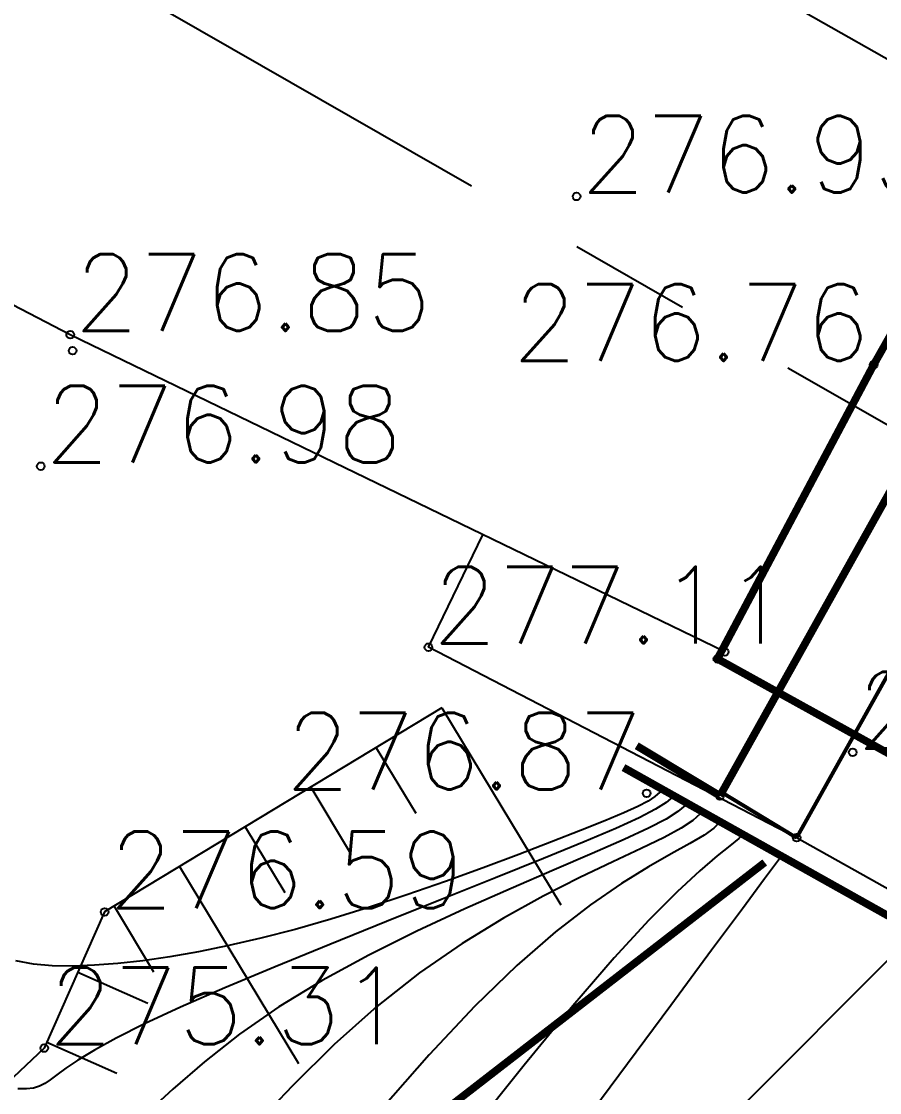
# Model space of a CAD drawing. Extents: x 524954 to 526204, y 9523489 to 9524010.
# Drawn here: x 525277.1 to 525288.3, y 9523718.84 to 9523732.82 of the extents above; entities that cross this region are included whole.
import ezdxf
from ezdxf.enums import TextEntityAlignment as Align

# ---------------------------------------------------------------- set-up
doc = ezdxf.new("R2010")
doc.units = 0
doc.header["$PDMODE"] = 33
doc.header["$PDSIZE"] = 0.1
for name, pattern in [('ACAD_ISO12W100', [21, 12, -3, 0, -3, 0, -3]), ('AXES2', [28.575, 19.05, -3.175, 3.175, -3.175]), ('CACHEX2', [19.05, 12.7, -6.35])]:
    doc.linetypes.add(name, pattern=pattern)
for name, color, linetype in [('Axe_Route_Existante', 1, 'AXES2'), ('Bord Fleuve', 4, 'ACAD_ISO12W100'), ('Bord_Route_Existante', 6, 'Continuous'), ('CN_01_00', 3, 'Continuous'), ('CN_02_00', 4, 'Continuous'), ('CN_05_00', 6, 'Continuous'), ('CN_10_00', 1, 'Continuous'), ('Haut_Talus', 30, 'Continuous'), ('PONT', 7, 'Continuous'), ('Talus', 2, 'Continuous'), ('TopoAlt', 3, 'Continuous'), ('TOPOJIS', 7, 'Continuous')]:
    doc.layers.add(name, color=color, linetype=linetype)
doc.layers.add('Trottoir', color=7, linetype='Continuous', true_color=0xff6666)
doc.styles.add('Simplex 1.0', font='Simplex.shx', dxfattribs={"width": 0.99, "height": 1})

# ---------------------------------------------------------------- blocks, each defined once
blk = doc.blocks.new('TCPOINT M')
at = {"color": 0}
blk.add_point((0, 0), dxfattribs=at)
at = {"layer": 'TopoAlt', "style": 'Simplex 1.0', "width": 0.99}
blk.add_attdef('ALT', (0.15, 0.15), '', height=1, dxfattribs=at)

msp = doc.modelspace()

# ---------------------------------------------------------------- hatches: boundary and pattern name
at = {"layer": 'Bord Fleuve', "ltscale": 0.5}
h = msp.add_hatch(dxfattribs=at)
h.set_pattern_fill('ANSI33', color=256, scale=2, style=0)
h.paths.add_polyline_path([(525394.875, 9523547.688), (525386.855, 9523539.684), (525374.857, 9523528.592), (525359.402, 9523533.054), (525302.267, 9523541.753), (525253.226, 9523571.678), (525189.199, 9523592.989), (525146.601, 9523610.427), (525134.908, 9523628.389), (525130.258, 9523644.878), (525129.915, 9523646.053), (525134.923, 9523646.805), (525141.4, 9523651.378), (525145.39, 9523652.194), (525150.779, 9523654.113), (525153.673, 9523654.734), (525157.062, 9523656.215), (525170.428, 9523659.554), (525190.68, 9523663.166), (525195.533, 9523671.037), (525214.046, 9523677.393), (525226.978, 9523684.419), (525241.856, 9523699.409), (525259.549, 9523697.749), (525263.742, 9523702.788), (525265.599, 9523705.429), (525271.397, 9523709.575), (525278.663, 9523713.162), (525282.299, 9523718.359), (525286.813, 9523721.853), (525297.974, 9523715.602), (525305.783, 9523711.053), (525316.348, 9523705.233), (525323.457, 9523701.143), (525333.272, 9523695.625), (525364.282, 9523678.524), (525367.141, 9523669.609), (525369.992, 9523664.673), (525374.256, 9523657.439), (525374.878, 9523649.759), (525376.197, 9523640.514), (525378.821, 9523632.503), (525377.801, 9523621.191), (525377.159, 9523606.875), (525382.451, 9523599.216), (525388.758, 9523585.471), (525391.317, 9523567.355), (525392.74, 9523563.589), (525392.123, 9523555.946)])

# ---------------------------------------------------------------- linework, layer by layer
at = {"layer": 'Axe_Route_Existante', "ltscale": 0.5, "flags": 128}
msp.add_lwpolyline([(524973.101, 9523802.49), (525007.26, 9523792.779), (525027.54, 9523787.364), (525056.127, 9523779.755), (525082.674, 9523773.102), (525107.546, 9523770.048), (525120.684, 9523770.139), (525151.777, 9523772.648), (525176.899, 9523773.894), (525199.324, 9523771.095), (525218.337, 9523765.264), (525227.192, 9523761.534), (525233.843, 9523758.094), (525246.468, 9523751.167), (525256.506, 9523745.531), (525267.014, 9523739.694), (525277.691, 9523733.704), (525288.849, 9523727.299), (525294.632, 9523724.022), (525301.927, 9523719.966), (525310.691, 9523715.333), (525328.32, 9523705.784), (525328.32, 9523705.784), (525337.316, 9523700.691), (525351.138, 9523692.703), (525363.696, 9523685.45), (525368.801, 9523682.627), (525375.475, 9523679.109), (525390.225, 9523670.468), (525400.9, 9523665.019), (525419.619, 9523658.456), (525435.368, 9523656.046), (525454.334, 9523656.625), (525476.288, 9523660.734), (525488.784, 9523664.768), (525501.859, 9523668.012), (525521.809, 9523675.315), (525541.116, 9523687.802), (525552.62, 9523697.708), (525562.351, 9523710.18), (525568.681, 9523722.572), (525575.059, 9523738.704), (525576.995, 9523751.051), (525577.798, 9523776.069), (525576.166, 9523799.52), (525574.181, 9523815.429), (525572.049, 9523834.204), (525569.92, 9523851.041), (525567.326, 9523868.19), (525565.579, 9523885.379), (525563.689, 9523903.219), (525561.356, 9523920.701), (525558.839, 9523938.161)], dxfattribs=at)
at = {"layer": 'Bord Fleuve', "ltscale": 0.35, "const_width": 0.1, "flags": 128}
msp.add_lwpolyline([(525129.915, 9523646.053), (525134.923, 9523646.805), (525141.4, 9523651.378), (525145.39, 9523652.194), (525150.779, 9523654.113), (525153.673, 9523654.734), (525157.062, 9523656.215), (525170.428, 9523659.554), (525190.68, 9523663.166), (525195.533, 9523671.037), (525214.046, 9523677.393), (525226.978, 9523684.419), (525241.856, 9523699.409), (525259.549, 9523697.749), (525263.742, 9523702.788), (525265.599, 9523705.429), (525271.397, 9523709.575), (525278.663, 9523713.162), (525282.299, 9523718.359), (525286.804, 9523721.846)], dxfattribs=at)
at = {"layer": 'Bord_Route_Existante', "flags": 128}
for points in [[(525286.283, 9523724.592), (525277.74, 9523728.73), (525253.667, 9523741.25), (525253.096, 9523741.492), (525244.526, 9523744.675), (525233.71, 9523750.617), (525223.366, 9523755.337), (525215.23, 9523758.673), (525209.606, 9523761.576), (525201.582, 9523763.975), (525193.808, 9523765.63), (525185.186, 9523766.761), (525176.444, 9523767.315)], [(525289.948, 9523731.451), (525286.087, 9523733.637), (525279.275, 9523738.75), (525269.224, 9523746.013), (525260.296, 9523750.907), (525260.296, 9523750.907), (525260.296, 9523750.907), (525249.386, 9523756.998)]]:
    msp.add_lwpolyline(points, dxfattribs=at)
at = {"layer": 'CN_01_00', "flags": 128}
for points, elevation in [([(525285.984, 9523722.512), (525285.962, 9523722.48), (525285.867, 9523722.395), (525285.714, 9523722.293), (525285.491, 9523722.172), (525285.191, 9523722.028), (525284.82, 9523721.855), (525284.389, 9523721.649), (525283.911, 9523721.406), (525283.396, 9523721.121), (525282.855, 9523720.789), (525282.299, 9523720.406), (525281.74, 9523719.967), (525281.187, 9523719.471), (525280.643, 9523718.934), (525280.11, 9523718.376)], 273), ([(525286.517, 9523722.213), (525286.464, 9523722.158), (525286.35, 9523722.065), (525286.183, 9523721.931), (525285.956, 9523721.737), (525285.662, 9523721.464), (525285.292, 9523721.092), (525284.84, 9523720.603), (525284.298, 9523719.976), (525283.663, 9523719.203), (525282.955, 9523718.314)], 271)]:
    msp.add_lwpolyline(points, dxfattribs=dict(at, elevation=elevation))
at = {"layer": 'CN_02_00', "flags": 128}
for points, elevation in [([(525285.461, 9523722.804), (525285.433, 9523722.762), (525285.372, 9523722.705), (525285.281, 9523722.645), (525285.15, 9523722.576), (525284.966, 9523722.494), (525284.719, 9523722.391), (525284.402, 9523722.263), (525284.023, 9523722.114), (525283.594, 9523721.95), (525283.128, 9523721.776), (525282.638, 9523721.599), (525282.135, 9523721.425), (525281.632, 9523721.259), (525281.142, 9523721.106), (525280.674, 9523720.973), (525280.23, 9523720.858), (525279.81, 9523720.761), (525279.414, 9523720.68), (525279.041, 9523720.615), (525278.69, 9523720.565), (525278.362, 9523720.529), (525278.056, 9523720.505), (525277.771, 9523720.493), (525277.507, 9523720.497), (525277.261, 9523720.518), (525277.032, 9523720.561)], 276), ([(525285.788, 9523722.622), (525285.765, 9523722.59), (525285.671, 9523722.51), (525285.516, 9523722.412), (525285.288, 9523722.292), (525284.97, 9523722.144), (525284.554, 9523721.962), (525284.055, 9523721.75), (525283.493, 9523721.508), (525282.889, 9523721.24), (525282.263, 9523720.949), (525281.636, 9523720.638), (525281.028, 9523720.308), (525280.461, 9523719.962), (525279.949, 9523719.605), (525279.491, 9523719.244), (525279.078, 9523718.887), (525278.703, 9523718.543)], 274), ([(525286.219, 9523722.38), (525286.217, 9523722.377), (525286.14, 9523722.294), (525286.012, 9523722.201), (525285.827, 9523722.093), (525285.585, 9523721.96), (525285.286, 9523721.79), (525284.934, 9523721.572), (525284.529, 9523721.292), (525284.073, 9523720.941), (525283.57, 9523720.504), (525283.019, 9523719.971), (525282.425, 9523719.337), (525281.799, 9523718.624)], 272)]:
    msp.add_lwpolyline(points, dxfattribs=dict(at, elevation=elevation))
at = {"layer": 'CN_05_00', "elevation": 275, "flags": 128}
msp.add_lwpolyline([(525285.613, 9523722.719), (525285.603, 9523722.703), (525285.519, 9523722.628), (525285.379, 9523722.54), (525285.166, 9523722.43), (525284.862, 9523722.291), (525284.449, 9523722.115), (525283.917, 9523721.897), (525283.29, 9523721.644), (525282.596, 9523721.367), (525281.866, 9523721.075), (525281.13, 9523720.778), (525280.417, 9523720.486), (525279.757, 9523720.209), (525279.181, 9523719.958), (525278.712, 9523719.739), (525278.341, 9523719.553), (525278.056, 9523719.396), (525277.841, 9523719.267), (525277.683, 9523719.161), (525277.568, 9523719.077), (525277.481, 9523719.011), (525277.409, 9523718.962), (525277.338, 9523718.926), (525277.26, 9523718.903), (525277.17, 9523718.892), (525277.059, 9523718.892)], dxfattribs=at)
at = {"layer": 'CN_10_00', "elevation": 270, "flags": 128}
msp.add_lwpolyline([(525287.024, 9523721.929), (525286.997, 9523721.892), (525286.803, 9523721.631), (525286.514, 9523721.242), (525286.111, 9523720.701), (525285.577, 9523719.98), (525284.901, 9523719.069), (525284.11, 9523718.004)], dxfattribs=at)
at = {"layer": 'Haut_Talus', "flags": 128}
msp.add_lwpolyline([(525282.591, 9523723.861), (525278.189, 9523721.2), (525277.401, 9523719.424), (525274.125, 9523716.331), (525265.547, 9523713.667), (525254.131, 9523715.455), (525250.861, 9523718.955), (525243.335, 9523722.062), (525238.433, 9523729.449)], dxfattribs=at)
at = {"layer": 'PONT', "linetype": 'CACHEX2', "ltscale": 0.025, "flags": 128}
for points, const_width in [([(525291.951, 9523732.967), (525286.22, 9523722.715)], 0.1), ([(525292.932, 9523732.374), (525287.22, 9523722.168)], 0.05)]:
    msp.add_lwpolyline(points, dxfattribs=dict(at, const_width=const_width))
at = {"layer": 'PONT', "flags": 128}
for points, const_width in [([(525366.952, 9523679.251), (525362.316, 9523681.651), (525349.65, 9523688.957), (525334.009, 9523697.775), (525324.387, 9523703.187), (525316.682, 9523707.341), (525306.692, 9523712.966), (525298.909, 9523717.467), (525286.187, 9523724.502), (525288.226, 9523728.338), (525290.072, 9523731.598), (525296.887, 9523727.578), (525312.026, 9523719.185), (525319.603, 9523714.854), (525329.312, 9523709.25), (525339.355, 9523703.708), (525353.191, 9523695.772), (525365.771, 9523688.671), (525370.679, 9523685.934), (525366.946, 9523679.239)], 0.1), ([(525286.22, 9523722.715), (525285.133, 9523723.368)], 0.1), ([(525365.354, 9523678.127), (525333.355, 9523695.773), (525323.541, 9523701.291), (525316.431, 9523705.38), (525305.867, 9523711.201), (525298.058, 9523715.749), (525284.961, 9523723.084)], 0.1), ([(525287.22, 9523722.168), (525286.245, 9523722.759)], 0.05)]:
    msp.add_lwpolyline(points, dxfattribs=dict(at, const_width=const_width))
at = {"layer": 'Talus'}
for p, q in [((525282.591, 9523723.861), (525284.143, 9523721.293)), ((525281.735, 9523723.343), (525282.252, 9523722.488)), ((525280.879, 9523722.826), (525281.396, 9523721.97)), ((525280.023, 9523722.309), (525280.541, 9523721.453)), ((525279.167, 9523721.792), (525280.719, 9523719.224)), ((525278.312, 9523721.274), (525278.829, 9523720.419)), ((525277.841, 9523720.417), (525278.755, 9523720.012)), ((525277.436, 9523719.503), (525278.35, 9523719.098))]:
    msp.add_line(p, q, dxfattribs=at)
at = {"layer": 'Trottoir', "flags": 128}
msp.add_lwpolyline([(525417.989, 9523652.315), (525406.159, 9523656.432), (525398.337, 9523659.995), (525394.304, 9523661.935), (525387.21, 9523665.848), (525373.267, 9523673.879), (525366.23, 9523677.86), (525361.64, 9523680.436), (525348.982, 9523687.672), (525333.505, 9523696.038), (525323.692, 9523701.556), (525316.581, 9523705.646), (525306.017, 9523711.466), (525298.209, 9523716.014), (525287.22, 9523722.168), (525282.415, 9523724.654), (525283.125, 9523726.121)], dxfattribs=at)

# ---------------------------------------------------------------- block references
at = {"layer": 'TOPOJIS'}
ref = msp.add_blockref('TCPOINT M', (525284.349, 9523730.533, 276.93), dxfattribs=at)
ref.add_attrib('ALT', '276.93', (525284.399, 9523730.583, 276.93), dxfattribs={"layer": 'TopoAlt', "height": 1, "style": 'Simplex 1.0', "width": 0.99})
ref = msp.add_blockref('TCPOINT M', (525277.74, 9523728.73, 276.85), dxfattribs=at)
ref.add_attrib('ALT', '276.85', (525277.79, 9523728.78, 276.85), dxfattribs={"layer": 'TopoAlt', "height": 1, "style": 'Simplex 1.0', "width": 0.99})
ref = msp.add_blockref('TCPOINT M', (525288.226, 9523728.338, 276.76), dxfattribs=at)
ref.add_attrib('ALT', '276.76', dxfattribs={"layer": 'TopoAlt', "height": 1, "style": 'Simplex 1.0', "width": 0.99}).set_placement((525288.176, 9523728.388, 276.76), align=Align.RIGHT)
for p in [(525277.771, 9523728.521, 276.93), (525286.283, 9523724.592, 276.77), (525286.187, 9523724.502, 276.9), (525286.22, 9523722.715, 270.45), (525287.22, 9523722.168, 269.98)]:
    msp.add_blockref('TCPOINT M', p, dxfattribs=at)
ref = msp.add_blockref('TCPOINT M', (525277.356, 9523727.015, 276.98), dxfattribs=at)
ref.add_attrib('ALT', '276.98', (525277.406, 9523727.065, 276.98), dxfattribs={"layer": 'TopoAlt', "height": 1, "style": 'Simplex 1.0', "width": 0.99})
ref = msp.add_blockref('TCPOINT M', (525282.415, 9523724.654, 277.11), dxfattribs=at)
ref.add_attrib('ALT', '277.11', (525282.465, 9523724.704, 277.11), dxfattribs={"layer": 'TopoAlt', "height": 1, "style": 'Simplex 1.0', "width": 0.99})
ref = msp.add_blockref('TCPOINT M', (525287.953, 9523723.282, 269.27), dxfattribs=at)
ref.add_attrib('ALT', '269.27', (525288.003, 9523723.332, 269.27), dxfattribs={"layer": 'TopoAlt', "height": 1, "style": 'Simplex 1.0', "width": 0.99})
ref = msp.add_blockref('TCPOINT M', (525285.263, 9523722.749, 276.87), dxfattribs=at)
ref.add_attrib('ALT', '276.87', dxfattribs={"layer": 'TopoAlt', "height": 1, "style": 'Simplex 1.0', "width": 0.99}).set_placement((525285.213, 9523722.799, 276.87), align=Align.RIGHT)
ref = msp.add_blockref('TCPOINT M', (525278.189, 9523721.2, 276.59), dxfattribs=at)
ref.add_attrib('ALT', '276.59', (525278.239, 9523721.25, 276.59), dxfattribs={"layer": 'TopoAlt', "height": 1, "style": 'Simplex 1.0', "width": 0.99})
ref = msp.add_blockref('TCPOINT M', (525277.401, 9523719.424, 275.31), dxfattribs=at)
ref.add_attrib('ALT', '275.31', (525277.451, 9523719.474, 275.31), dxfattribs={"layer": 'TopoAlt', "height": 1, "style": 'Simplex 1.0', "width": 0.99})

doc.saveas('drawing.dxf')
